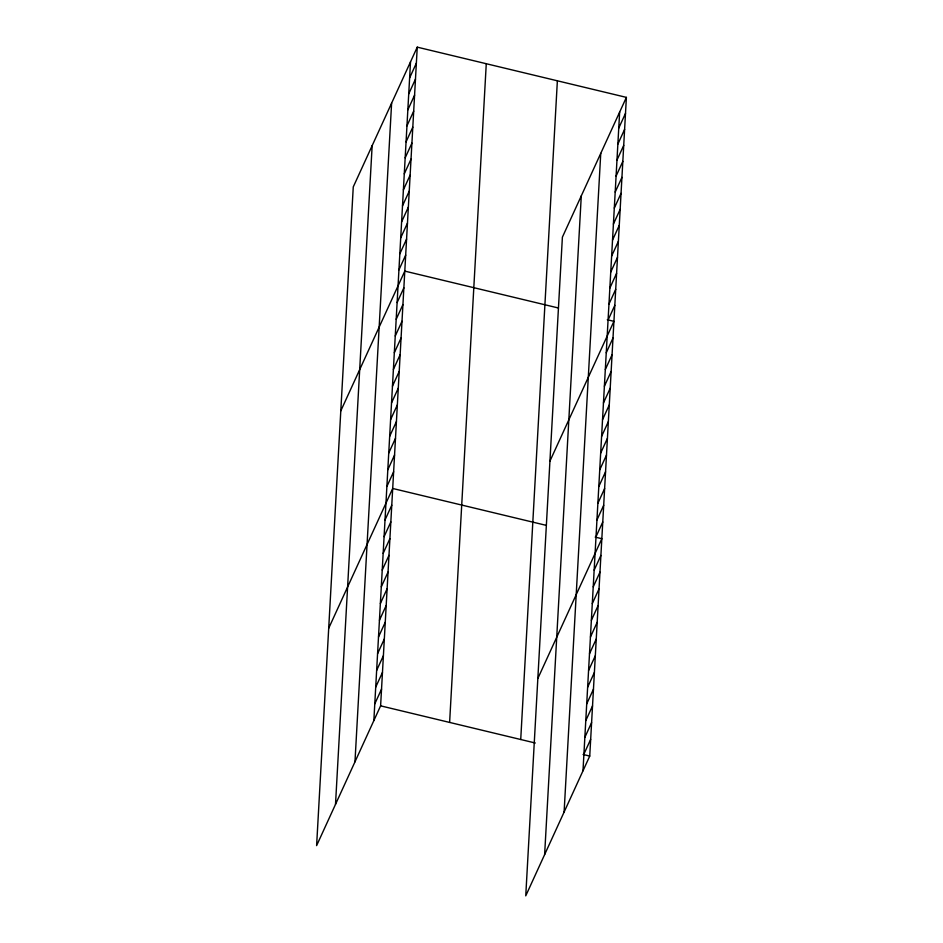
<?xml version="1.0" encoding="UTF-8"?>
<svg xmlns="http://www.w3.org/2000/svg" width="943" height="943" viewBox="0 0 943 943"><rect width="100%" height="100%" fill="white"/><g stroke="black" fill="none" stroke-linecap="round" stroke-linejoin="round"><path stroke-width="1.41" d="M335.508 804.355L372.155 145.658M354.969 761.85L391.616 103.152M373.852 720.582L410.511 61.884M417.254 47.15L353.26 186.926L316.612 845.623L380.607 705.847L417.254 47.15L626.388 97.377L589.74 756.074L525.746 895.85L562.393 237.153L626.388 97.377M449.622 722.421L486.27 63.723M520.725 739.501L557.372 80.803M544.63 854.582L581.289 195.885M564.103 812.076L600.75 153.379M582.986 770.808L619.645 112.111M409.627 77.88L416.37 63.146M408.732 93.876L415.474 79.141M407.847 109.871L414.59 95.137M406.952 125.867L413.694 111.133M406.068 141.863L412.81 127.14M405.172 157.87L411.914 143.136M404.276 173.866L411.03 159.131M403.392 189.861L410.134 175.127M402.496 205.857L409.25 191.123M401.612 221.853L408.354 207.118M400.716 237.848L407.47 223.114M399.832 253.844L406.574 239.109M398.936 269.839L405.69 255.105M340.8 410.877L404.795 271.113L558.185 307.948M397.121 302.562L403.863 287.827M396.19 319.288L402.932 304.554M395.258 336.003L402.001 321.268M394.327 352.729L401.07 337.995M393.396 369.444L400.138 354.709M392.465 386.17L399.207 371.436M391.534 402.885L398.288 388.151M390.602 419.611L397.357 404.877M389.671 436.326L396.425 421.592M388.74 453.053L395.494 438.318M387.821 469.767L394.563 455.033M386.889 486.494L393.632 471.759M328.706 628.25L392.701 488.474L546.091 525.322M385.027 519.935L391.769 505.2M384.096 536.65L390.838 521.915M383.164 553.376L389.907 538.642M382.233 570.091L388.976 555.356M381.302 586.817L388.044 572.083M380.371 603.532L387.113 588.797M379.44 620.258L386.182 605.524M378.508 636.973L385.251 622.239M377.577 653.699L384.32 638.965M618.749 128.107L625.504 113.372M376.646 670.414L383.4 655.691M617.865 144.102L624.608 129.368M375.715 687.141L382.469 672.406M616.97 160.098L623.724 145.363M616.085 176.105L622.828 161.371M374.784 703.867L381.538 689.133M615.19 192.101L621.944 177.367M614.306 208.097L621.048 193.362M613.41 224.092L620.164 209.358M612.526 240.088L619.268 225.353M611.63 256.083L618.384 241.349M610.746 272.079L617.488 257.345M609.85 288.075L616.592 273.34M608.966 304.07L615.708 289.336M608.07 320.078L614.812 305.343M549.934 461.103L613.928 321.339L607.292 319.736M606.255 352.788L612.997 338.054M605.323 369.515L612.066 354.78M604.392 386.229L611.135 371.495M603.461 402.956L610.204 388.221M602.53 419.67L609.272 404.936M601.599 436.397L608.341 421.662M600.667 453.111L607.41 438.377M599.736 469.838L606.479 455.104M598.805 486.553L605.547 471.818M597.874 503.279L604.628 488.545M596.943 519.994L603.697 505.259M596.011 536.72L602.766 521.986M537.84 678.477L601.834 538.701L595.198 537.109M594.161 570.161L600.903 555.427M593.23 586.876L599.972 572.153M592.298 603.603L599.041 588.868M591.367 620.317L598.11 605.595M590.436 637.044L597.178 622.309M589.505 653.77L596.247 639.036M588.573 670.485L595.316 655.75M587.642 687.211L594.385 672.477M586.711 703.926L593.453 689.192M585.78 720.652L592.522 705.918M584.849 737.367L591.591 722.633M583.917 754.094L590.66 739.359M380.607 705.847L535.318 743.013M583.104 754.483L589.74 756.074"/></g></svg>
